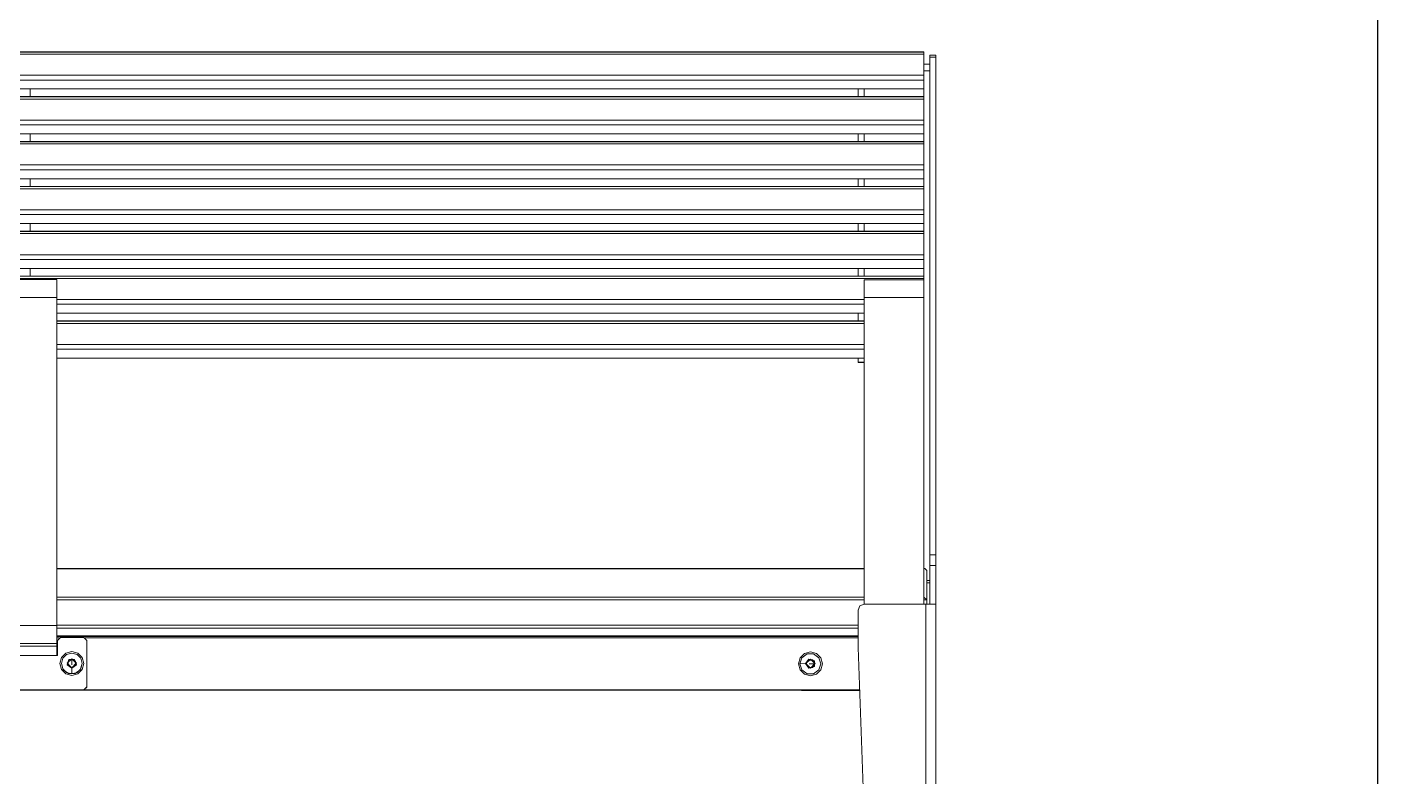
# Model space of a CAD drawing. Header units: millimetres. Extents: x 22162 to 28102, y 3160 to 7360.
# Drawn here: x 25697 to 26602, y 6202 to 6705 of the extents above; entities that cross this region are included whole.
import ezdxf

# ---------------------------------------------------------------- set-up
doc = ezdxf.new("R2010")
doc.units = ezdxf.units.MM
doc.header["$LTSCALE"] = 0.3
doc.layers.add('Nekreslit', color=6, linetype='Continuous', plot=False)
doc.layers.add('Visible', color=7, linetype='Continuous', lineweight=18)

msp = doc.modelspace()

# ---------------------------------------------------------------- linework, layer by layer
at = {"layer": 'Nekreslit'}
msp.add_lwpolyline([(22562.09, 3359.58), (26602.09, 3359.58), (26602.09, 6959.58), (22562.09, 6959.58)], close=True, dxfattribs=at)
at = {"layer": 'Visible', "color": 0}
for p, q in [((26297.76, 6688.48), (24513.76, 6688.48)), ((26297.76, 6688.48), (24513.76, 6688.48)), ((24513.76, 6688.33), (26297.76, 6688.33)), ((24513.76, 6686.84), (26297.76, 6686.84)), ((26297.76, 6686.84), (26297.76, 6672.74)), ((26305.76, 6686.11), (26301.76, 6686.11)), ((26301.76, 6686.11), (26305.76, 6686.11)), ((26305.76, 6686.1), (26301.76, 6686.1)), ((26301.76, 6351.34), (26301.76, 6684.79)), ((26305.76, 6684.79), (26301.76, 6684.79)), ((26305.76, 6351.34), (26305.76, 6684.79)), ((24513.76, 6672.74), (26297.76, 6672.74)), ((26301.76, 6680.08), (26297.76, 6680.08)), ((26301.76, 6680.08), (26297.76, 6680.08)), ((26301.76, 6680.08), (26297.76, 6680.08)), ((26297.76, 6680.08), (26301.76, 6680.08)), ((26301.76, 6675.66), (26297.76, 6675.66)), ((24513.76, 6669.54), (26297.76, 6669.54)), ((24513.76, 6663.55), (26297.76, 6663.55)), ((25698.76, 6663.55), (25698.76, 6658.41)), ((26253.76, 6658.41), (26253.76, 6663.55)), ((26257.76, 6663.55), (26257.76, 6658.41)), ((26257.76, 6663.55), (26257.76, 6658.41)), ((26297.76, 6669.54), (26297.76, 6663.55)), ((26297.76, 6658.41), (26297.76, 6663.55)), ((26297.76, 6658.41), (24513.76, 6658.41)), ((24513.76, 6658.26), (26297.76, 6658.26)), ((24513.76, 6656.77), (26297.76, 6656.77)), ((26253.76, 6658.41), (25698.76, 6658.41)), ((26297.76, 6656.77), (26297.76, 6642.67)), ((24513.76, 6642.67), (26297.76, 6642.67)), ((24513.76, 6639.47), (26297.76, 6639.47)), ((26297.76, 6639.47), (26297.76, 6633.48)), ((24513.76, 6633.48), (26297.76, 6633.48)), ((26297.76, 6628.34), (24513.76, 6628.34)), ((24513.76, 6628.19), (26297.76, 6628.19)), ((25698.76, 6633.48), (25698.76, 6628.34)), ((26253.76, 6628.34), (25698.76, 6628.34)), ((26253.76, 6628.34), (26253.76, 6633.48)), ((26257.76, 6633.48), (26257.76, 6628.34)), ((26257.76, 6633.48), (26257.76, 6628.34)), ((26297.76, 6628.34), (26297.76, 6633.48)), ((24513.76, 6626.7), (26297.76, 6626.7)), ((26297.76, 6626.7), (26297.76, 6612.6)), ((24513.76, 6612.6), (26297.76, 6612.6)), ((24513.76, 6609.4), (26297.76, 6609.4)), ((26297.76, 6609.4), (26297.76, 6603.41)), ((24513.76, 6603.41), (26297.76, 6603.41)), ((25698.76, 6603.41), (25698.76, 6598.27)), ((26253.76, 6598.27), (26253.76, 6603.41)), ((26257.76, 6603.41), (26257.76, 6598.27)), ((26257.76, 6603.41), (26257.76, 6598.27)), ((26297.76, 6598.27), (26297.76, 6603.41)), ((26297.76, 6598.27), (24513.76, 6598.27)), ((24513.76, 6598.12), (26297.76, 6598.12)), ((24513.76, 6596.63), (26297.76, 6596.63)), ((26253.76, 6598.27), (25698.76, 6598.27)), ((26297.76, 6596.63), (26297.76, 6582.53)), ((24513.76, 6582.53), (26297.76, 6582.53)), ((24513.76, 6579.33), (26297.76, 6579.33)), ((24513.76, 6573.34), (26297.76, 6573.34)), ((25698.76, 6573.34), (25698.76, 6568.2)), ((26253.76, 6568.2), (26253.76, 6573.34)), ((26257.76, 6573.34), (26257.76, 6568.2)), ((26257.76, 6573.34), (26257.76, 6568.2)), ((26297.76, 6579.33), (26297.76, 6573.34)), ((26297.76, 6568.2), (26297.76, 6573.34)), ((26297.76, 6568.2), (24513.76, 6568.2)), ((24513.76, 6568.05), (26297.76, 6568.05)), ((24513.76, 6566.56), (26297.76, 6566.56)), ((26253.76, 6568.2), (25698.76, 6568.2)), ((26297.76, 6566.56), (26297.76, 6552.46)), ((24513.76, 6552.46), (26297.76, 6552.46)), ((24513.76, 6549.26), (26297.76, 6549.26)), ((26297.76, 6549.26), (26297.76, 6543.27)), ((24513.76, 6543.27), (26297.76, 6543.27)), ((26297.76, 6538.13), (24513.76, 6538.13)), ((24513.76, 6537.98), (26297.76, 6537.98)), ((25698.76, 6543.27), (25698.76, 6538.13)), ((26253.76, 6538.13), (25698.76, 6538.13)), ((26253.76, 6538.13), (26253.76, 6543.27)), ((26257.76, 6543.27), (26257.76, 6538.13)), ((26257.76, 6543.27), (26257.76, 6538.13)), ((26297.76, 6538.13), (26297.76, 6543.27)), ((24513.76, 6536.48), (26297.76, 6536.48)), ((25676.76, 6535.85), (25716.76, 6535.85)), ((25716.76, 6535.84), (25676.76, 6535.84)), ((26297.76, 6535.7), (26257.76, 6535.7)), ((26257.76, 6535.7), (26297.76, 6535.7)), ((26297.76, 6536.48), (26297.76, 6535.7)), ((25716.76, 6523.85), (25676.76, 6523.85)), ((25716.76, 6303.86), (25716.76, 6523.85)), ((25716.76, 6522.39), (26257.76, 6522.39)), ((25716.76, 6519.19), (26257.76, 6519.19)), ((26257.76, 6318.13), (26257.76, 6523.7)), ((26297.76, 6523.7), (26257.76, 6523.7)), ((26297.76, 6318.13), (26297.76, 6523.7)), ((25716.76, 6513.2), (26257.76, 6513.2)), ((26253.76, 6513.2), (26253.76, 6508.06)), ((26257.76, 6508.06), (25716.76, 6508.06)), ((26253.76, 6508.06), (25716.76, 6508.06)), ((25716.76, 6507.91), (26257.76, 6507.91)), ((25716.76, 6506.41), (26257.76, 6506.41)), ((25716.76, 6492.32), (26257.76, 6492.32)), ((25716.76, 6489.12), (26257.76, 6489.12)), ((25716.76, 6483.13), (26257.76, 6483.13)), ((26253.76, 6480.39), (26253.76, 6483.13)), ((26257.76, 6483.13), (26253.76, 6483.13)), ((26257.76, 6480.39), (26253.76, 6480.39)), ((26253.76, 6480.27), (26257.76, 6480.27)), ((26305.76, 6351.34), (26301.76, 6351.34)), ((26257.76, 6342.05), (25716.76, 6342.05)), ((25716.76, 6341.95), (26257.76, 6341.95)), ((26298.37, 6342.05), (26297.76, 6342.05)), ((26299.76, 6340.66), (26299.76, 6321.03)), ((26301.76, 6318.13), (26301.76, 6344.03)), ((26305.76, 6344.03), (26301.76, 6344.03)), ((26305.76, 6309.52), (26305.76, 6344.03)), ((26301.76, 6334.07), (26299.76, 6334.07)), ((26301.76, 6332.41), (26299.76, 6332.41)), ((25716.76, 6322.96), (26257.76, 6322.96)), ((26257.76, 6322.96), (25716.76, 6322.96)), ((25716.76, 6321.03), (26257.76, 6321.03)), ((26297.83, 6322.96), (26297.76, 6322.96)), ((26297.76, 6321.03), (26299.76, 6321.03)), ((26299.76, 6321.03), (26299.76, 6318.13)), ((26253.76, 6314.13), (26253.76, 6289.02)), ((26299.03, 6318.13), (26257.76, 6318.13)), ((26299.03, 5888.13), (26299.03, 6318.13)), ((26305.76, 6318.13), (26305.76, 5888.13)), ((25716.76, 6303.86), (25676.76, 6303.86)), ((25716.76, 6304.04), (26253.76, 6304.04)), ((25716.76, 6301.98), (26253.76, 6301.98)), ((26305.76, 6304.96), (26305.76, 6307.57)), ((25716.76, 6297.05), (26253.76, 6297.05)), ((26253.76, 6297.05), (25716.76, 6297.05)), ((26253.76, 6296.43), (25716.76, 6296.43)), ((25716.76, 6295.62), (25718.36, 6295.62)), ((25717.26, 6293.83), (25717.26, 6283.83)), ((25734.76, 6295.83), (25719.26, 6295.83)), ((25735.65, 6295.62), (26253.76, 6295.62)), ((25736.76, 6262.85), (25736.76, 6293.83)), ((25716.76, 6291.87), (25676.76, 6291.87)), ((25716.76, 6290.04), (25676.76, 6290.04)), ((25716.76, 6283.83), (25676.76, 6283.83)), ((25716.76, 6290.04), (25716.76, 6291.87)), ((25717.26, 6283.83), (25716.76, 6283.83)), ((26253.76, 6289.02), (26267.62, 5891.99)), ((26253.76, 6289.02), (26253.76, 6289.02)), ((25718.76, 6278.37), (25718.76, 6278.34)), ((25719.76, 6278.4), (25719.76, 6278.37)), ((25724.26, 6279.96), (25724.26, 6279.86)), ((25726.76, 6281.4), (25726.76, 6281.3)), ((25726.76, 6281.4), (25726.76, 6281.3)), ((25729.26, 6279.96), (25729.26, 6279.86)), ((25733.76, 6278.4), (25733.76, 6278.37)), ((25734.76, 6278.37), (25734.76, 6278.34)), ((26213.76, 6278.16), (26213.76, 6278.13)), ((26214.76, 6278.19), (26214.76, 6278.16)), ((26218.87, 6278.31), (26218.87, 6278.31)), ((26220.31, 6280.81), (26220.31, 6280.7)), ((26220.31, 6280.81), (26220.31, 6280.7)), ((26223.2, 6280.81), (26223.2, 6280.7)), ((26223.2, 6280.81), (26223.2, 6280.7)), ((26224.64, 6278.31), (26224.64, 6278.31)), ((26305.76, 6278.65), (26305.76, 6278.82)), ((26305.76, 6236.53), (26305.76, 6270.01)), ((26254.75, 6260.64), (24556.76, 6260.64)), ((26254.75, 6260.43), (24556.76, 6260.43)), ((25734.76, 6260.85), (25658.76, 6260.85)), ((25734.76, 6260.64), (25658.76, 6260.64)), ((25734.76, 6260.64), (25734.76, 6260.85)), ((25736.76, 6262.85), (25736.76, 6262.64)), ((26254.75, 6260.43), (26215.76, 6260.43)), ((26215.76, 6260.43), (26215.76, 6260.22)), ((26254.76, 6260.22), (26215.76, 6260.22))]:
    msp.add_line(p, q, dxfattribs=at)
for points in [[(26297.76, 6686.84), (26297.76, 6688.48)], [(26297.76, 6688.48), (26297.76, 6688.33)], [(26297.76, 6688.48), (26297.76, 6688.48)], [(26297.76, 6688.48), (26297.76, 6688.48)], [(26301.76, 6686.11), (26301.76, 6686.1)], [(26301.76, 6684.79), (26301.76, 6686.1)], [(26305.76, 6686.11), (26305.76, 6686.1)], [(26305.76, 6684.79), (26305.76, 6686.1)], [(26297.76, 6669.54), (26297.76, 6672.74)], [(26297.76, 6656.77), (26297.76, 6658.41)], [(26297.76, 6658.41), (26297.76, 6658.26)], [(26297.76, 6639.47), (26297.76, 6642.67)], [(26297.76, 6626.7), (26297.76, 6628.34)], [(26297.76, 6628.34), (26297.76, 6628.19)], [(26297.76, 6609.4), (26297.76, 6612.6)], [(26297.76, 6596.63), (26297.76, 6598.27)], [(26297.76, 6598.27), (26297.76, 6598.12)], [(26297.76, 6579.33), (26297.76, 6582.53)], [(26297.76, 6566.56), (26297.76, 6568.2)], [(26297.76, 6568.2), (26297.76, 6568.05)], [(26297.76, 6549.26), (26297.76, 6552.46)], [(26297.76, 6536.48), (26297.76, 6538.13)], [(26297.76, 6538.13), (26297.76, 6537.98)], [(25716.76, 6535.84), (25716.76, 6535.85)], [(25716.76, 6535.85), (25716.76, 6534.22), (25716.76, 6529.84), (25716.76, 6523.85)], [(26257.76, 6535.7), (26257.76, 6535.7)], [(26257.76, 6535.7), (26257.76, 6534.08), (26257.76, 6529.7), (26257.76, 6523.7)], [(26297.76, 6535.7), (26297.76, 6535.7)], [(26297.76, 6535.7), (26297.76, 6534.08), (26297.76, 6529.7), (26297.76, 6523.7)], [(26253.76, 6480.39), (26253.76, 6480.27)], [(26253.76, 6480.27), (26253.76, 6480.39)], [(26301.76, 6344.03), (26301.76, 6346.81), (26301.76, 6351.34)], [(26305.76, 6344.03), (26305.76, 6346.81), (26305.76, 6351.34)], [(26298.37, 6342.05), (26297.76, 6341.95)], [(26299.76, 6340.66), (26298.37, 6342.05)], [(26297.76, 6322.96), (26297.83, 6322.96)], [(26297.83, 6322.96), (26299.76, 6321.03)], [(26257.76, 6318.13), (26254.93, 6316.96), (26253.76, 6314.13)], [(26303.78, 6318.13), (26299.03, 6318.13)], [(26303.78, 6318.13), (26305.76, 6318.13)], [(25716.76, 6303.86), (25716.76, 6297.99), (25716.76, 6293.63), (25716.76, 6291.87)], [(25719.26, 6295.83), (25717.26, 6293.83)], [(25736.76, 6293.83), (25734.76, 6295.83)], [(25716.76, 6290.04), (25716.76, 6288.14), (25716.76, 6283.83)], [(25726.76, 6286.37), (25722.76, 6285.3), (25719.83, 6282.37), (25718.76, 6278.37)], [(25726.76, 6285.4), (25723.26, 6284.46), (25720.69, 6281.9), (25719.76, 6278.4)], [(25734.76, 6278.37), (25733.68, 6282.37), (25730.76, 6285.3), (25726.76, 6286.37)], [(25733.76, 6278.4), (25732.82, 6281.9), (25730.26, 6284.46), (25726.76, 6285.4)], [(26229.76, 6278.16), (26228.68, 6282.16), (26225.76, 6285.09), (26221.76, 6286.16), (26217.76, 6285.09), (26214.83, 6282.16), (26213.76, 6278.16)], [(26228.76, 6278.19), (26227.42, 6282.3), (26223.92, 6284.84), (26219.59, 6284.84), (26216.09, 6282.3), (26214.76, 6278.19)], [(25718.76, 6278.37), (25719.83, 6274.37), (25722.76, 6271.45), (25726.76, 6270.38), (25730.76, 6271.45), (25733.68, 6274.37), (25734.76, 6278.37)], [(25718.76, 6278.35), (25718.76, 6278.34)], [(25718.76, 6278.34), (25719.83, 6274.34), (25722.76, 6271.41), (25726.76, 6270.34), (25730.76, 6271.41), (25733.68, 6274.34), (25734.76, 6278.34)], [(25719.76, 6278.4), (25720.69, 6274.9), (25723.26, 6272.34), (25726.76, 6271.4)], [(25719.76, 6278.39), (25719.76, 6278.37)], [(25719.76, 6278.37), (25721.09, 6274.26), (25724.59, 6271.72), (25728.92, 6271.72), (25732.42, 6274.26), (25733.76, 6278.37)], [(25726.76, 6275.42), (25723.66, 6278.52), (25726.76, 6281.62), (25729.86, 6278.52), (25726.76, 6275.42)], [(25726.76, 6275.28), (25723.67, 6277.52), (25724.85, 6281.15), (25728.66, 6281.15), (25729.84, 6277.52), (25726.76, 6275.28)], [(25726.76, 6281.55), (25723.73, 6278.52), (25726.76, 6275.49), (25729.79, 6278.52), (25726.76, 6281.55)], [(25726.76, 6281.4), (25724.26, 6279.96)], [(25724.26, 6279.86), (25726.76, 6281.3)], [(25724.26, 6279.96), (25724.26, 6279.96)], [(25724.26, 6277.08), (25724.26, 6279.96)], [(25724.26, 6279.86), (25724.26, 6279.85)], [(25724.26, 6277.08), (25724.26, 6279.85)], [(25724.26, 6277.08), (25724.26, 6277.08)], [(25724.26, 6277.08), (25726.76, 6275.63)], [(25726.76, 6281.4), (25726.76, 6281.55)], [(25726.76, 6281.4), (25726.76, 6281.4)], [(25729.26, 6279.96), (25726.76, 6281.4)], [(25726.76, 6281.4), (25726.76, 6281.4)], [(25726.76, 6281.3), (25726.76, 6281.3)], [(25726.76, 6281.3), (25726.76, 6281.3)], [(25726.76, 6281.3), (25729.26, 6279.86)], [(25726.76, 6279.27), (25726.76, 6281.3)], [(25726.76, 6279.27), (25726.76, 6277.48), (25726.76, 6279.27)], [(25726.76, 6271.4), (25730.26, 6272.34), (25732.82, 6274.9), (25733.76, 6278.4)], [(25726.76, 6275.63), (25729.26, 6277.08)], [(25726.76, 6275.63), (25726.76, 6275.63)], [(25726.76, 6275.42), (25726.76, 6275.28)], [(25726.76, 6275.28), (25726.76, 6271.4)], [(25729.26, 6277.08), (25729.26, 6279.96)], [(25729.26, 6279.96), (25729.26, 6279.96)], [(25729.26, 6279.85), (25729.26, 6279.86)], [(25729.26, 6277.08), (25729.26, 6279.85)], [(25729.26, 6277.08), (25729.26, 6277.08)], [(25733.76, 6278.37), (25733.76, 6278.39)], [(25734.76, 6278.34), (25734.76, 6278.35)], [(26213.76, 6278.16), (26214.83, 6274.17), (26217.76, 6271.24), (26221.76, 6270.17), (26225.76, 6271.24), (26228.68, 6274.17), (26229.76, 6278.16)], [(26213.76, 6278.15), (26213.76, 6278.13)], [(26213.76, 6278.13), (26214.83, 6274.13), (26217.76, 6271.2), (26221.76, 6270.13), (26225.76, 6271.2), (26228.68, 6274.13), (26229.76, 6278.13)], [(26218.51, 6278.31), (26214.76, 6278.19)], [(26214.76, 6278.19), (26216.09, 6274.08), (26219.59, 6271.54), (26223.92, 6271.54), (26227.42, 6274.08), (26228.76, 6278.19)], [(26214.76, 6278.18), (26214.76, 6278.16)], [(26214.76, 6278.16), (26216.09, 6274.05), (26219.59, 6271.51), (26223.92, 6271.51), (26227.42, 6274.05), (26228.76, 6278.16)], [(26218.51, 6278.31), (26220.75, 6281.4), (26224.38, 6280.22), (26224.38, 6276.41), (26220.75, 6275.23), (26218.51, 6278.31)], [(26218.66, 6278.31), (26218.51, 6278.31)], [(26218.66, 6278.31), (26221.76, 6281.41), (26224.86, 6278.31), (26221.76, 6275.21), (26218.66, 6278.31)], [(26224.79, 6278.31), (26221.76, 6281.34), (26218.73, 6278.31), (26221.76, 6275.28), (26224.79, 6278.31)], [(26220.31, 6280.81), (26218.87, 6278.31)], [(26218.87, 6278.31), (26220.31, 6275.81)], [(26218.87, 6278.31), (26218.87, 6278.31)], [(26218.9, 6278.26), (26220.31, 6280.7)], [(26220.31, 6280.81), (26223.2, 6280.81)], [(26220.31, 6280.81), (26220.31, 6280.81)], [(26220.31, 6280.7), (26223.2, 6280.7)], [(26220.31, 6280.7), (26220.31, 6280.7)], [(26220.31, 6275.81), (26220.31, 6275.81)], [(26220.31, 6275.81), (26223.2, 6275.81)], [(26222.65, 6278.16), (26220.86, 6278.16), (26222.65, 6278.16)], [(26222.65, 6278.16), (26224.58, 6278.2)], [(26224.64, 6278.31), (26223.2, 6280.81)], [(26223.2, 6280.81), (26223.2, 6280.81)], [(26223.2, 6280.7), (26224.54, 6278.38)], [(26223.2, 6280.7), (26223.2, 6280.7)], [(26223.2, 6275.81), (26224.64, 6278.31)], [(26223.2, 6275.81), (26223.2, 6275.81)], [(26224.64, 6278.31), (26224.64, 6278.31)], [(26224.64, 6278.31), (26224.64, 6278.31)], [(26224.64, 6278.31), (26224.79, 6278.31)], [(26228.76, 6278.19), (26228.76, 6278.16)], [(26228.76, 6278.16), (26228.76, 6278.18)], [(26229.76, 6278.16), (26229.76, 6278.13)], [(26229.76, 6278.13), (26229.76, 6278.15)], [(25734.76, 6260.85), (25736.76, 6262.85)], [(25734.76, 6260.64), (25736.76, 6262.64)], [(26215.76, 6260.22), (26214.48, 6260.43)]]:
    msp.add_lwpolyline(points, dxfattribs=at)

doc.saveas('drawing.dxf')
